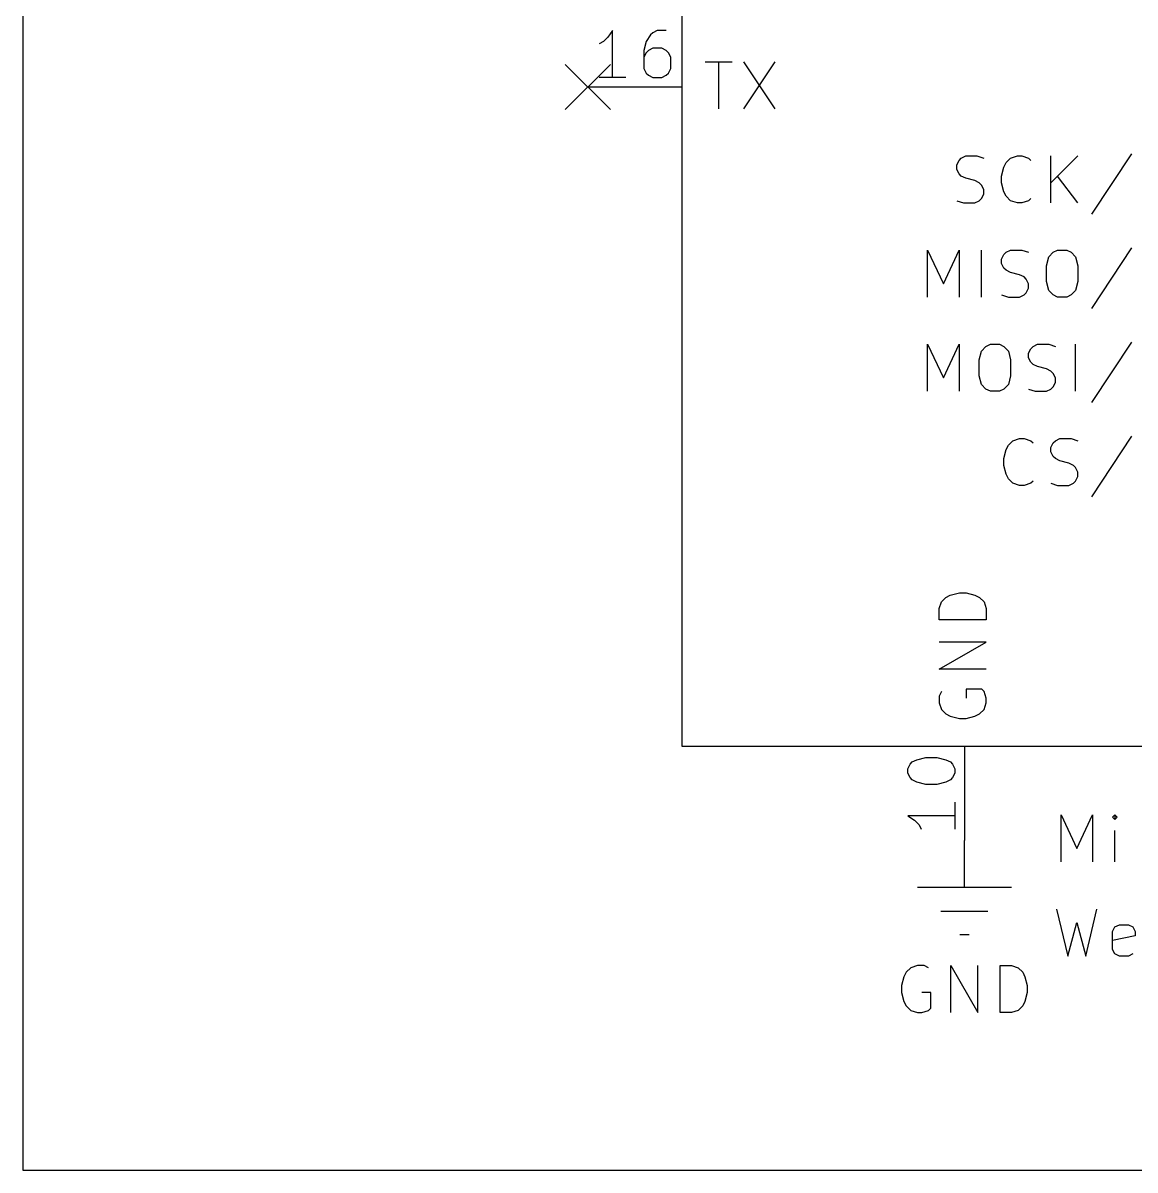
# Model space of a CAD drawing. Extents: x 0.4 to 11.3, y -7.9 to -0.4.
# Drawn here: x 3.8 to 4.981, y -5.8 to -4.582 of the extents above; entities that cross this region are included whole.
import ezdxf

# ---------------------------------------------------------------- set-up
doc = ezdxf.new("R2010")
doc.units = 0
doc.header["$MEASUREMENT"] = 0
for name, color, linetype in [('BLUE2', 5, 'CONTINUOUS'), ('BLUE3', 171, 'CONTINUOUS'), ('CYAN2', 4, 'CONTINUOUS'), ('LYELLOW', 51, 'CONTINUOUS'), ('RED2', 1, 'CONTINUOUS'), ('RED3', 11, 'CONTINUOUS')]:
    doc.layers.add(name, color=color, linetype=linetype)

msp = doc.modelspace()

# ---------------------------------------------------------------- linework, layer by layer
at = {"layer": 'BLUE2', "linetype": 'CONTINUOUS'}
for p, q in [((4.376, -4.626), (4.424, -4.674)), ((4.424, -4.626), (4.376, -4.674))]:
    msp.add_line(p, q, dxfattribs=at)
at = {"layer": 'BLUE3', "linetype": 'CONTINUOUS'}
for p, q in [((3.8, -3.45), (3.8, -5.8)), ((3.8, -5.8), (5.9, -5.8))]:
    msp.add_line(p, q, dxfattribs=at)
at = {"layer": 'CYAN2', "linetype": 'CONTINUOUS'}
for p, q in [((4.5248, -4.6231), (4.5533, -4.6231)), ((4.5248, -4.6231), (4.5533, -4.6231)), ((4.539, -4.6731), (4.539, -4.6231)), ((4.539, -4.6731), (4.539, -4.6231)), ((4.5652, -4.6231), (4.5986, -4.6731)), ((4.5986, -4.6231), (4.5652, -4.6731)), ((4.5652, -4.6231), (4.5986, -4.6731)), ((4.5986, -4.6231), (4.5652, -4.6731)), ((4.7943, -4.7279), (4.7967, -4.7255)), ((4.7943, -4.7279), (4.7967, -4.7255)), ((4.7967, -4.7255), (4.8014, -4.7231)), ((4.7967, -4.7255), (4.8014, -4.7231)), ((4.8014, -4.7231), (4.8133, -4.7231)), ((4.8014, -4.7231), (4.8133, -4.7231)), ((4.8133, -4.7231), (4.8205, -4.7255)), ((4.8133, -4.7231), (4.8205, -4.7255)), ((4.8443, -4.7303), (4.849, -4.7255)), ((4.8443, -4.7303), (4.849, -4.7255)), ((4.849, -4.7255), (4.8562, -4.7231)), ((4.849, -4.7255), (4.8562, -4.7231)), ((4.8562, -4.7231), (4.8609, -4.7231)), ((4.8562, -4.7231), (4.8609, -4.7231)), ((4.8609, -4.7231), (4.8681, -4.7255)), ((4.8609, -4.7231), (4.8681, -4.7255)), ((4.8681, -4.7255), (4.8705, -4.7279)), ((4.8681, -4.7255), (4.8705, -4.7279)), ((4.8919, -4.7731), (4.8919, -4.7231)), ((4.9205, -4.7231), (4.8919, -4.7517)), ((4.8919, -4.7731), (4.8919, -4.7231)), ((4.9205, -4.7231), (4.8919, -4.7517)), ((4.9776, -4.7208), (4.9348, -4.785)), ((4.9776, -4.7208), (4.9348, -4.785)), ((4.7919, -4.7327), (4.7943, -4.7279)), ((4.7919, -4.7327), (4.7943, -4.7279)), ((4.7919, -4.7374), (4.7919, -4.7327)), ((4.7919, -4.7374), (4.7919, -4.7327)), ((4.7943, -4.7422), (4.7919, -4.7374)), ((4.7943, -4.7422), (4.7919, -4.7374)), ((4.8395, -4.7446), (4.8419, -4.735)), ((4.8395, -4.7446), (4.8419, -4.735)), ((4.8419, -4.735), (4.8443, -4.7303)), ((4.8419, -4.735), (4.8443, -4.7303)), ((4.7967, -4.7446), (4.7943, -4.7422)), ((4.7967, -4.7446), (4.7943, -4.7422)), ((4.8014, -4.7469), (4.7967, -4.7446)), ((4.8014, -4.7469), (4.7967, -4.7446)), ((4.811, -4.7493), (4.8014, -4.7469)), ((4.811, -4.7493), (4.8014, -4.7469)), ((4.8157, -4.7517), (4.811, -4.7493)), ((4.8157, -4.7517), (4.811, -4.7493)), ((4.8395, -4.7517), (4.8395, -4.7446)), ((4.8395, -4.7517), (4.8395, -4.7446)), ((4.9205, -4.7731), (4.899, -4.7446)), ((4.9205, -4.7731), (4.899, -4.7446)), ((4.8181, -4.7541), (4.8157, -4.7517)), ((4.8181, -4.7541), (4.8157, -4.7517)), ((4.8205, -4.7588), (4.8181, -4.7541)), ((4.8205, -4.7588), (4.8181, -4.7541)), ((4.8205, -4.7636), (4.8205, -4.7588)), ((4.8205, -4.7636), (4.8205, -4.7588)), ((4.8419, -4.7612), (4.8395, -4.7517)), ((4.8419, -4.7612), (4.8395, -4.7517)), ((4.8443, -4.766), (4.8419, -4.7612)), ((4.8443, -4.766), (4.8419, -4.7612)), ((4.7919, -4.7708), (4.799, -4.7731)), ((4.7919, -4.7708), (4.799, -4.7731)), ((4.799, -4.7731), (4.811, -4.7731)), ((4.799, -4.7731), (4.811, -4.7731)), ((4.811, -4.7731), (4.8157, -4.7708)), ((4.811, -4.7731), (4.8157, -4.7708)), ((4.8157, -4.7708), (4.8181, -4.7684)), ((4.8157, -4.7708), (4.8181, -4.7684)), ((4.8181, -4.7684), (4.8205, -4.7636)), ((4.8181, -4.7684), (4.8205, -4.7636)), ((4.849, -4.7708), (4.8443, -4.766)), ((4.849, -4.7708), (4.8443, -4.766)), ((4.8562, -4.7731), (4.849, -4.7708)), ((4.8562, -4.7731), (4.849, -4.7708)), ((4.8609, -4.7731), (4.8562, -4.7731)), ((4.8609, -4.7731), (4.8562, -4.7731)), ((4.8681, -4.7708), (4.8609, -4.7731)), ((4.8681, -4.7708), (4.8609, -4.7731)), ((4.8705, -4.7684), (4.8681, -4.7708)), ((4.8705, -4.7684), (4.8681, -4.7708)), ((4.7609, -4.8731), (4.7609, -4.8231)), ((4.7609, -4.8231), (4.7776, -4.8588)), ((4.7609, -4.8731), (4.7609, -4.8231)), ((4.7609, -4.8231), (4.7776, -4.8588)), ((4.7776, -4.8588), (4.7943, -4.8231)), ((4.7776, -4.8588), (4.7943, -4.8231)), ((4.7943, -4.8231), (4.7943, -4.8731)), ((4.7943, -4.8231), (4.7943, -4.8731)), ((4.8181, -4.8731), (4.8181, -4.8231)), ((4.8181, -4.8731), (4.8181, -4.8231)), ((4.8443, -4.8255), (4.849, -4.8231)), ((4.8443, -4.8255), (4.849, -4.8231)), ((4.849, -4.8231), (4.8609, -4.8231)), ((4.849, -4.8231), (4.8609, -4.8231)), ((4.8609, -4.8231), (4.8681, -4.8255)), ((4.8609, -4.8231), (4.8681, -4.8255)), ((4.8943, -4.8255), (4.899, -4.8231)), ((4.8943, -4.8255), (4.899, -4.8231)), ((4.899, -4.8231), (4.9086, -4.8231)), ((4.899, -4.8231), (4.9086, -4.8231)), ((4.9086, -4.8231), (4.9133, -4.8255)), ((4.9086, -4.8231), (4.9133, -4.8255)), ((4.9776, -4.8208), (4.9348, -4.885)), ((4.9776, -4.8208), (4.9348, -4.885)), ((4.8395, -4.8327), (4.8419, -4.8279)), ((4.8395, -4.8327), (4.8419, -4.8279)), ((4.8395, -4.8374), (4.8395, -4.8327)), ((4.8395, -4.8374), (4.8395, -4.8327)), ((4.8419, -4.8279), (4.8443, -4.8255)), ((4.8419, -4.8279), (4.8443, -4.8255)), ((4.8871, -4.8398), (4.8895, -4.8303)), ((4.8871, -4.8398), (4.8895, -4.8303)), ((4.8895, -4.8303), (4.8943, -4.8255)), ((4.8895, -4.8303), (4.8943, -4.8255)), ((4.9133, -4.8255), (4.9181, -4.8303)), ((4.9133, -4.8255), (4.9181, -4.8303)), ((4.9181, -4.8303), (4.9205, -4.8398)), ((4.9181, -4.8303), (4.9205, -4.8398)), ((4.8419, -4.8422), (4.8395, -4.8374)), ((4.8419, -4.8422), (4.8395, -4.8374)), ((4.8443, -4.8446), (4.8419, -4.8422)), ((4.8443, -4.8446), (4.8419, -4.8422)), ((4.849, -4.8469), (4.8443, -4.8446)), ((4.849, -4.8469), (4.8443, -4.8446)), ((4.8586, -4.8493), (4.849, -4.8469)), ((4.8586, -4.8493), (4.849, -4.8469)), ((4.8871, -4.8565), (4.8871, -4.8398)), ((4.8871, -4.8565), (4.8871, -4.8398)), ((4.9205, -4.8398), (4.9205, -4.8565)), ((4.9205, -4.8398), (4.9205, -4.8565)), ((4.8633, -4.8517), (4.8586, -4.8493)), ((4.8633, -4.8517), (4.8586, -4.8493)), ((4.8657, -4.8541), (4.8633, -4.8517)), ((4.8657, -4.8541), (4.8633, -4.8517)), ((4.8681, -4.8588), (4.8657, -4.8541)), ((4.8681, -4.8588), (4.8657, -4.8541)), ((4.8681, -4.8636), (4.8681, -4.8588)), ((4.8681, -4.8636), (4.8681, -4.8588)), ((4.8895, -4.866), (4.8871, -4.8565)), ((4.8895, -4.866), (4.8871, -4.8565)), ((4.9205, -4.8565), (4.9181, -4.866)), ((4.9205, -4.8565), (4.9181, -4.866)), ((4.8395, -4.8708), (4.8467, -4.8731)), ((4.8395, -4.8708), (4.8467, -4.8731)), ((4.8586, -4.8731), (4.8633, -4.8708)), ((4.8586, -4.8731), (4.8633, -4.8708)), ((4.8633, -4.8708), (4.8657, -4.8684)), ((4.8633, -4.8708), (4.8657, -4.8684)), ((4.8657, -4.8684), (4.8681, -4.8636)), ((4.8657, -4.8684), (4.8681, -4.8636)), ((4.8943, -4.8708), (4.8895, -4.866)), ((4.8943, -4.8708), (4.8895, -4.866)), ((4.899, -4.8731), (4.8943, -4.8708)), ((4.899, -4.8731), (4.8943, -4.8708)), ((4.9133, -4.8708), (4.9086, -4.8731)), ((4.9133, -4.8708), (4.9086, -4.8731)), ((4.9181, -4.866), (4.9133, -4.8708)), ((4.9181, -4.866), (4.9133, -4.8708)), ((4.8467, -4.8731), (4.8586, -4.8731)), ((4.8467, -4.8731), (4.8586, -4.8731)), ((4.9086, -4.8731), (4.899, -4.8731)), ((4.9086, -4.8731), (4.899, -4.8731)), ((4.9776, -4.9208), (4.9348, -4.985)), ((4.9776, -4.9208), (4.9348, -4.985)), ((4.7609, -4.9731), (4.7609, -4.9231)), ((4.7609, -4.9231), (4.7776, -4.9588)), ((4.7609, -4.9731), (4.7609, -4.9231)), ((4.7609, -4.9231), (4.7776, -4.9588)), ((4.7776, -4.9588), (4.7943, -4.9231)), ((4.7776, -4.9588), (4.7943, -4.9231)), ((4.7943, -4.9231), (4.7943, -4.9731)), ((4.7943, -4.9231), (4.7943, -4.9731)), ((4.8157, -4.9398), (4.8181, -4.9303)), ((4.8157, -4.9398), (4.8181, -4.9303)), ((4.8181, -4.9303), (4.8229, -4.9255)), ((4.8181, -4.9303), (4.8229, -4.9255)), ((4.8229, -4.9255), (4.8276, -4.9231)), ((4.8229, -4.9255), (4.8276, -4.9231)), ((4.8276, -4.9231), (4.8371, -4.9231)), ((4.8276, -4.9231), (4.8371, -4.9231)), ((4.8371, -4.9231), (4.8419, -4.9255)), ((4.8371, -4.9231), (4.8419, -4.9255)), ((4.8419, -4.9255), (4.8467, -4.9303)), ((4.8419, -4.9255), (4.8467, -4.9303)), ((4.8467, -4.9303), (4.849, -4.9398)), ((4.8467, -4.9303), (4.849, -4.9398)), ((4.8681, -4.9327), (4.8705, -4.9279)), ((4.8681, -4.9327), (4.8705, -4.9279)), ((4.8681, -4.9374), (4.8681, -4.9327)), ((4.8681, -4.9374), (4.8681, -4.9327)), ((4.8705, -4.9279), (4.8729, -4.9255)), ((4.8705, -4.9279), (4.8729, -4.9255)), ((4.8729, -4.9255), (4.8776, -4.9231)), ((4.8729, -4.9255), (4.8776, -4.9231)), ((4.8776, -4.9231), (4.8895, -4.9231)), ((4.8776, -4.9231), (4.8895, -4.9231)), ((4.8895, -4.9231), (4.8967, -4.9255)), ((4.8895, -4.9231), (4.8967, -4.9255)), ((4.9181, -4.9731), (4.9181, -4.9231)), ((4.9181, -4.9731), (4.9181, -4.9231)), ((4.8157, -4.9565), (4.8157, -4.9398)), ((4.8157, -4.9565), (4.8157, -4.9398)), ((4.849, -4.9398), (4.849, -4.9565)), ((4.849, -4.9398), (4.849, -4.9565)), ((4.8705, -4.9422), (4.8681, -4.9374)), ((4.8705, -4.9422), (4.8681, -4.9374)), ((4.8729, -4.9446), (4.8705, -4.9422)), ((4.8729, -4.9446), (4.8705, -4.9422)), ((4.8776, -4.9469), (4.8729, -4.9446)), ((4.8776, -4.9469), (4.8729, -4.9446)), ((4.8181, -4.966), (4.8157, -4.9565)), ((4.8181, -4.966), (4.8157, -4.9565)), ((4.849, -4.9565), (4.8467, -4.966)), ((4.849, -4.9565), (4.8467, -4.966)), ((4.8871, -4.9493), (4.8776, -4.9469)), ((4.8871, -4.9493), (4.8776, -4.9469)), ((4.8919, -4.9517), (4.8871, -4.9493)), ((4.8919, -4.9517), (4.8871, -4.9493)), ((4.8943, -4.9541), (4.8919, -4.9517)), ((4.8943, -4.9541), (4.8919, -4.9517)), ((4.8967, -4.9588), (4.8943, -4.9541)), ((4.8967, -4.9588), (4.8943, -4.9541)), ((4.8229, -4.9708), (4.8181, -4.966)), ((4.8229, -4.9708), (4.8181, -4.966)), ((4.8467, -4.966), (4.8419, -4.9708)), ((4.8467, -4.966), (4.8419, -4.9708)), ((4.8919, -4.9708), (4.8943, -4.9684)), ((4.8919, -4.9708), (4.8943, -4.9684)), ((4.8943, -4.9684), (4.8967, -4.9636)), ((4.8943, -4.9684), (4.8967, -4.9636)), ((4.8967, -4.9636), (4.8967, -4.9588)), ((4.8967, -4.9636), (4.8967, -4.9588)), ((4.8276, -4.9731), (4.8229, -4.9708)), ((4.8276, -4.9731), (4.8229, -4.9708)), ((4.8371, -4.9731), (4.8276, -4.9731)), ((4.8371, -4.9731), (4.8276, -4.9731)), ((4.8419, -4.9708), (4.8371, -4.9731)), ((4.8419, -4.9708), (4.8371, -4.9731)), ((4.8681, -4.9708), (4.8752, -4.9731)), ((4.8681, -4.9708), (4.8752, -4.9731)), ((4.8752, -4.9731), (4.8871, -4.9731)), ((4.8752, -4.9731), (4.8871, -4.9731)), ((4.8871, -4.9731), (4.8919, -4.9708)), ((4.8871, -4.9731), (4.8919, -4.9708)), ((4.8443, -5.035), (4.8467, -5.0303)), ((4.8443, -5.035), (4.8467, -5.0303)), ((4.8467, -5.0303), (4.8514, -5.0255)), ((4.8467, -5.0303), (4.8514, -5.0255)), ((4.8514, -5.0255), (4.8586, -5.0231)), ((4.8514, -5.0255), (4.8586, -5.0231)), ((4.8586, -5.0231), (4.8633, -5.0231)), ((4.8586, -5.0231), (4.8633, -5.0231)), ((4.8633, -5.0231), (4.8705, -5.0255)), ((4.8633, -5.0231), (4.8705, -5.0255)), ((4.8705, -5.0255), (4.8729, -5.0279)), ((4.8705, -5.0255), (4.8729, -5.0279)), ((4.8919, -5.0327), (4.8943, -5.0279)), ((4.8919, -5.0327), (4.8943, -5.0279)), ((4.8943, -5.0279), (4.8967, -5.0255)), ((4.8943, -5.0279), (4.8967, -5.0255)), ((4.8967, -5.0255), (4.9014, -5.0231)), ((4.8967, -5.0255), (4.9014, -5.0231)), ((4.9014, -5.0231), (4.9133, -5.0231)), ((4.9014, -5.0231), (4.9133, -5.0231)), ((4.9133, -5.0231), (4.9205, -5.0255)), ((4.9133, -5.0231), (4.9205, -5.0255)), ((4.9776, -5.0208), (4.9348, -5.085)), ((4.9776, -5.0208), (4.9348, -5.085)), ((4.8419, -5.0446), (4.8443, -5.035)), ((4.8419, -5.0446), (4.8443, -5.035)), ((4.8919, -5.0374), (4.8919, -5.0327)), ((4.8919, -5.0374), (4.8919, -5.0327)), ((4.8943, -5.0422), (4.8919, -5.0374)), ((4.8943, -5.0422), (4.8919, -5.0374)), ((4.8967, -5.0446), (4.8943, -5.0422)), ((4.8967, -5.0446), (4.8943, -5.0422)), ((4.8419, -5.0517), (4.8419, -5.0446)), ((4.8419, -5.0517), (4.8419, -5.0446)), ((4.8443, -5.0612), (4.8419, -5.0517)), ((4.8443, -5.0612), (4.8419, -5.0517)), ((4.9014, -5.0469), (4.8967, -5.0446)), ((4.9014, -5.0469), (4.8967, -5.0446)), ((4.911, -5.0493), (4.9014, -5.0469)), ((4.911, -5.0493), (4.9014, -5.0469)), ((4.9157, -5.0517), (4.911, -5.0493)), ((4.9157, -5.0517), (4.911, -5.0493)), ((4.9181, -5.0541), (4.9157, -5.0517)), ((4.9181, -5.0541), (4.9157, -5.0517)), ((4.9205, -5.0588), (4.9181, -5.0541)), ((4.9205, -5.0588), (4.9181, -5.0541)), ((4.8467, -5.066), (4.8443, -5.0612)), ((4.8467, -5.066), (4.8443, -5.0612)), ((4.8514, -5.0708), (4.8467, -5.066)), ((4.8514, -5.0708), (4.8467, -5.066)), ((4.9181, -5.0684), (4.9205, -5.0636)), ((4.9181, -5.0684), (4.9205, -5.0636)), ((4.9205, -5.0636), (4.9205, -5.0588)), ((4.9205, -5.0636), (4.9205, -5.0588)), ((4.8586, -5.0731), (4.8514, -5.0708)), ((4.8586, -5.0731), (4.8514, -5.0708)), ((4.8633, -5.0731), (4.8586, -5.0731)), ((4.8633, -5.0731), (4.8586, -5.0731)), ((4.8705, -5.0708), (4.8633, -5.0731)), ((4.8705, -5.0708), (4.8633, -5.0731)), ((4.8729, -5.0684), (4.8705, -5.0708)), ((4.8729, -5.0684), (4.8705, -5.0708)), ((4.8919, -5.0708), (4.899, -5.0731)), ((4.8919, -5.0708), (4.899, -5.0731)), ((4.899, -5.0731), (4.911, -5.0731)), ((4.899, -5.0731), (4.911, -5.0731)), ((4.911, -5.0731), (4.9157, -5.0708)), ((4.911, -5.0731), (4.9157, -5.0708)), ((4.9157, -5.0708), (4.9181, -5.0684)), ((4.9157, -5.0708), (4.9181, -5.0684)), ((4.785, -5.1895), (4.7946, -5.1871)), ((4.785, -5.1895), (4.7946, -5.1871)), ((4.7946, -5.1871), (4.8017, -5.1871)), ((4.7946, -5.1871), (4.8017, -5.1871)), ((4.8017, -5.1871), (4.8112, -5.1895)), ((4.8017, -5.1871), (4.8112, -5.1895)), ((4.7731, -5.2038), (4.7755, -5.1967)), ((4.7731, -5.2038), (4.7755, -5.1967)), ((4.7755, -5.1967), (4.7803, -5.1919)), ((4.7755, -5.1967), (4.7803, -5.1919)), ((4.7803, -5.1919), (4.785, -5.1895)), ((4.7803, -5.1919), (4.785, -5.1895)), ((4.8112, -5.1895), (4.816, -5.1919)), ((4.8112, -5.1895), (4.816, -5.1919)), ((4.816, -5.1919), (4.8208, -5.1967)), ((4.816, -5.1919), (4.8208, -5.1967)), ((4.8208, -5.1967), (4.8231, -5.2038)), ((4.8208, -5.1967), (4.8231, -5.2038)), ((4.7731, -5.2157), (4.7731, -5.2038)), ((4.7731, -5.2157), (4.7731, -5.2038)), ((4.8231, -5.2038), (4.8231, -5.2157)), ((4.8231, -5.2038), (4.8231, -5.2157)), ((4.8231, -5.2157), (4.7731, -5.2157)), ((4.8231, -5.2157), (4.7731, -5.2157)), ((4.7731, -5.2681), (4.8231, -5.2395)), ((4.8231, -5.2395), (4.7731, -5.2395)), ((4.7731, -5.2681), (4.8231, -5.2395)), ((4.8231, -5.2395), (4.7731, -5.2395)), ((4.8231, -5.2681), (4.7731, -5.2681)), ((4.8231, -5.2681), (4.7731, -5.2681)), ((4.7755, -5.2919), (4.7731, -5.2967)), ((4.7755, -5.2919), (4.7731, -5.2967)), ((4.7731, -5.2967), (4.7731, -5.3038)), ((4.7731, -5.2967), (4.7731, -5.3038)), ((4.8184, -5.2895), (4.8017, -5.2895)), ((4.8017, -5.2895), (4.8017, -5.299)), ((4.8184, -5.2895), (4.8017, -5.2895)), ((4.8017, -5.2895), (4.8017, -5.299)), ((4.8208, -5.2919), (4.8184, -5.2895)), ((4.8208, -5.2919), (4.8184, -5.2895)), ((4.8231, -5.299), (4.8208, -5.2919)), ((4.8231, -5.299), (4.8208, -5.2919)), ((4.7731, -5.3038), (4.7755, -5.3109)), ((4.7731, -5.3038), (4.7755, -5.3109)), ((4.8208, -5.3109), (4.8231, -5.3038)), ((4.8208, -5.3109), (4.8231, -5.3038)), ((4.8231, -5.3038), (4.8231, -5.299)), ((4.8231, -5.3038), (4.8231, -5.299)), ((4.7755, -5.3109), (4.7803, -5.3157)), ((4.7755, -5.3109), (4.7803, -5.3157)), ((4.7803, -5.3157), (4.785, -5.3181)), ((4.7803, -5.3157), (4.785, -5.3181)), ((4.785, -5.3181), (4.7946, -5.3205)), ((4.785, -5.3181), (4.7946, -5.3205)), ((4.7946, -5.3205), (4.8017, -5.3205)), ((4.7946, -5.3205), (4.8017, -5.3205)), ((4.8017, -5.3205), (4.8112, -5.3181)), ((4.8017, -5.3205), (4.8112, -5.3181)), ((4.8112, -5.3181), (4.816, -5.3157)), ((4.8112, -5.3181), (4.816, -5.3157)), ((4.816, -5.3157), (4.8208, -5.3109)), ((4.816, -5.3157), (4.8208, -5.3109)), ((4.9027, -5.4728), (4.9027, -5.4228)), ((4.9027, -5.4228), (4.9193, -5.4585)), ((4.9027, -5.4728), (4.9027, -5.4228)), ((4.9027, -5.4228), (4.9193, -5.4585)), ((4.9193, -5.4585), (4.936, -5.4228)), ((4.9193, -5.4585), (4.936, -5.4228)), ((4.936, -5.4228), (4.936, -5.4728)), ((4.936, -5.4228), (4.936, -5.4728)), ((4.9598, -5.4228), (4.9574, -5.4252)), ((4.9598, -5.4228), (4.9574, -5.4252)), ((4.9574, -5.4252), (4.9598, -5.4276)), ((4.9574, -5.4252), (4.9598, -5.4276)), ((4.9622, -5.4252), (4.9598, -5.4228)), ((4.9598, -5.4228), (4.9598, -5.4276)), ((4.9622, -5.4252), (4.9598, -5.4228)), ((4.9598, -5.4228), (4.9598, -5.4276)), ((4.9598, -5.4276), (4.9622, -5.4252)), ((4.9598, -5.4276), (4.9622, -5.4252)), ((4.9598, -5.4728), (4.9598, -5.4395)), ((4.9598, -5.4728), (4.9598, -5.4395)), ((4.8979, -5.5228), (4.9098, -5.5728)), ((4.8979, -5.5228), (4.9098, -5.5728)), ((4.9289, -5.5728), (4.9408, -5.5228)), ((4.9289, -5.5728), (4.9408, -5.5228)), ((4.9098, -5.5728), (4.9193, -5.5371)), ((4.9098, -5.5728), (4.9193, -5.5371)), ((4.9193, -5.5371), (4.9289, -5.5728)), ((4.9193, -5.5371), (4.9289, -5.5728)), ((4.9574, -5.5466), (4.9598, -5.5419)), ((4.9574, -5.5466), (4.9598, -5.5419)), ((4.9598, -5.5419), (4.9646, -5.5395)), ((4.9598, -5.5419), (4.9646, -5.5395)), ((4.9646, -5.5395), (4.9741, -5.5395)), ((4.9646, -5.5395), (4.9741, -5.5395)), ((4.9741, -5.5395), (4.9789, -5.5419)), ((4.9741, -5.5395), (4.9789, -5.5419)), ((4.9789, -5.5419), (4.9812, -5.5466)), ((4.9789, -5.5419), (4.9812, -5.5466)), ((4.9574, -5.5657), (4.9574, -5.5466)), ((4.9574, -5.5657), (4.9574, -5.5466)), ((4.9812, -5.5514), (4.9574, -5.5561)), ((4.9812, -5.5514), (4.9574, -5.5561)), ((4.9812, -5.5466), (4.9812, -5.5514)), ((4.9812, -5.5466), (4.9812, -5.5514)), ((4.9598, -5.5704), (4.9574, -5.5657)), ((4.9598, -5.5704), (4.9574, -5.5657)), ((4.9646, -5.5728), (4.9598, -5.5704)), ((4.9646, -5.5728), (4.9598, -5.5704)), ((4.9741, -5.5728), (4.9646, -5.5728)), ((4.9741, -5.5728), (4.9646, -5.5728)), ((4.9789, -5.5704), (4.9741, -5.5728)), ((4.9789, -5.5704), (4.9741, -5.5728)), ((4.7381, -5.5899), (4.7357, -5.5947)), ((4.7381, -5.5899), (4.7357, -5.5947)), ((4.7429, -5.5852), (4.7381, -5.5899)), ((4.7429, -5.5852), (4.7381, -5.5899)), ((4.75, -5.5828), (4.7429, -5.5852)), ((4.75, -5.5828), (4.7429, -5.5852)), ((4.7571, -5.5828), (4.75, -5.5828)), ((4.7571, -5.5828), (4.75, -5.5828)), ((4.7619, -5.5852), (4.7571, -5.5828)), ((4.7619, -5.5852), (4.7571, -5.5828)), ((4.7857, -5.6328), (4.7857, -5.5828)), ((4.7857, -5.5828), (4.8143, -5.6328)), ((4.7857, -5.6328), (4.7857, -5.5828)), ((4.7857, -5.5828), (4.8143, -5.6328)), ((4.8143, -5.6328), (4.8143, -5.5828)), ((4.8143, -5.6328), (4.8143, -5.5828)), ((4.8381, -5.6328), (4.8381, -5.5828)), ((4.8381, -5.5828), (4.85, -5.5828)), ((4.8381, -5.6328), (4.8381, -5.5828)), ((4.8381, -5.5828), (4.85, -5.5828)), ((4.85, -5.5828), (4.8571, -5.5852)), ((4.85, -5.5828), (4.8571, -5.5852)), ((4.8571, -5.5852), (4.8619, -5.5899)), ((4.8571, -5.5852), (4.8619, -5.5899)), ((4.8619, -5.5899), (4.8643, -5.5947)), ((4.8619, -5.5899), (4.8643, -5.5947)), ((4.7357, -5.5947), (4.7333, -5.6042)), ((4.7357, -5.5947), (4.7333, -5.6042)), ((4.8643, -5.5947), (4.8667, -5.6042)), ((4.8643, -5.5947), (4.8667, -5.6042)), ((4.7333, -5.6042), (4.7333, -5.6114)), ((4.7333, -5.6042), (4.7333, -5.6114)), ((4.7333, -5.6114), (4.7357, -5.6209)), ((4.7333, -5.6114), (4.7357, -5.6209)), ((4.7643, -5.6114), (4.7548, -5.6114)), ((4.7643, -5.6114), (4.7548, -5.6114)), ((4.7643, -5.628), (4.7643, -5.6114)), ((4.7643, -5.628), (4.7643, -5.6114)), ((4.8667, -5.6114), (4.8643, -5.6209)), ((4.8667, -5.6114), (4.8643, -5.6209)), ((4.8667, -5.6042), (4.8667, -5.6114)), ((4.8667, -5.6042), (4.8667, -5.6114)), ((4.7357, -5.6209), (4.7381, -5.6257)), ((4.7357, -5.6209), (4.7381, -5.6257)), ((4.7381, -5.6257), (4.7429, -5.6304)), ((4.7381, -5.6257), (4.7429, -5.6304)), ((4.8619, -5.6257), (4.8571, -5.6304)), ((4.8619, -5.6257), (4.8571, -5.6304)), ((4.8643, -5.6209), (4.8619, -5.6257)), ((4.8643, -5.6209), (4.8619, -5.6257)), ((4.7429, -5.6304), (4.75, -5.6328)), ((4.7429, -5.6304), (4.75, -5.6328)), ((4.75, -5.6328), (4.7548, -5.6328)), ((4.75, -5.6328), (4.7548, -5.6328)), ((4.7548, -5.6328), (4.7619, -5.6304)), ((4.7548, -5.6328), (4.7619, -5.6304)), ((4.7619, -5.6304), (4.7643, -5.628)), ((4.7619, -5.6304), (4.7643, -5.628)), ((4.85, -5.6328), (4.8381, -5.6328)), ((4.85, -5.6328), (4.8381, -5.6328)), ((4.8571, -5.6304), (4.85, -5.6328)), ((4.8571, -5.6304), (4.85, -5.6328))]:
    msp.add_line(p, q, dxfattribs=at)
at = {"layer": 'LYELLOW', "linetype": 'CONTINUOUS'}
for p, q in [((4.5, -3.95), (4.5, -5.35)), ((4.5, -5.35), (5.1, -5.35))]:
    msp.add_line(p, q, dxfattribs=at)
at = {"layer": 'RED2', "linetype": 'CONTINUOUS'}
for p, q in [((4.5, -3.95), (4.5, -5.35)), ((4.5, -4.65), (4.4, -4.65)), ((4.5, -4.65), (4.4, -4.65)), ((4.5, -5.35), (5.1, -5.35)), ((4.8, -5.35), (4.8, -5.45)), ((4.8, -5.35), (4.8, -5.45)), ((4.8, -5.5), (4.8, -5.45)), ((4.85, -5.5), (4.75, -5.5)), ((4.775, -5.525), (4.825, -5.525)), ((4.795, -5.55), (4.805, -5.55))]:
    msp.add_line(p, q, dxfattribs=at)
at = {"layer": 'RED3', "linetype": 'CONTINUOUS'}
for p, q in [((4.4262, -4.5899), (4.4214, -4.597)), ((4.4262, -4.5899), (4.4214, -4.597)), ((4.4262, -4.6399), (4.4262, -4.5899)), ((4.4262, -4.6399), (4.4262, -4.5899)), ((4.4738, -4.5899), (4.469, -4.5923)), ((4.4738, -4.5899), (4.469, -4.5923)), ((4.4833, -4.5899), (4.4738, -4.5899)), ((4.4833, -4.5899), (4.4738, -4.5899)), ((4.4167, -4.6018), (4.4119, -4.6042)), ((4.4167, -4.6018), (4.4119, -4.6042)), ((4.4214, -4.597), (4.4167, -4.6018)), ((4.4214, -4.597), (4.4167, -4.6018)), ((4.4619, -4.6018), (4.4595, -4.6113)), ((4.4619, -4.6018), (4.4595, -4.6113)), ((4.4667, -4.5946), (4.4619, -4.6018)), ((4.4667, -4.5946), (4.4619, -4.6018)), ((4.469, -4.5923), (4.4667, -4.5946)), ((4.469, -4.5923), (4.4667, -4.5946)), ((4.4595, -4.6113), (4.4595, -4.6304)), ((4.4595, -4.6113), (4.4595, -4.6304)), ((4.4619, -4.6137), (4.4595, -4.6184)), ((4.4619, -4.6137), (4.4595, -4.6184)), ((4.4643, -4.6113), (4.4619, -4.6137)), ((4.4643, -4.6113), (4.4619, -4.6137)), ((4.469, -4.6089), (4.4643, -4.6113)), ((4.469, -4.6089), (4.4643, -4.6113)), ((4.4786, -4.6089), (4.469, -4.6089)), ((4.4786, -4.6089), (4.469, -4.6089)), ((4.4833, -4.6113), (4.4786, -4.6089)), ((4.4833, -4.6113), (4.4786, -4.6089)), ((4.4857, -4.6137), (4.4833, -4.6113)), ((4.4857, -4.6137), (4.4833, -4.6113)), ((4.4881, -4.6184), (4.4857, -4.6137)), ((4.4881, -4.6184), (4.4857, -4.6137)), ((4.4881, -4.6304), (4.4881, -4.6184)), ((4.4881, -4.6304), (4.4881, -4.6184)), ((4.4405, -4.6399), (4.4119, -4.6399)), ((4.4405, -4.6399), (4.4119, -4.6399)), ((4.4595, -4.6304), (4.4619, -4.6351)), ((4.4595, -4.6304), (4.4619, -4.6351)), ((4.4619, -4.6351), (4.4643, -4.6375)), ((4.4619, -4.6351), (4.4643, -4.6375)), ((4.4643, -4.6375), (4.469, -4.6399)), ((4.4643, -4.6375), (4.469, -4.6399)), ((4.469, -4.6399), (4.4786, -4.6399)), ((4.469, -4.6399), (4.4786, -4.6399)), ((4.4786, -4.6399), (4.4833, -4.6375)), ((4.4786, -4.6399), (4.4833, -4.6375)), ((4.4833, -4.6375), (4.4857, -4.6351)), ((4.4833, -4.6375), (4.4857, -4.6351)), ((4.4857, -4.6351), (4.4881, -4.6304)), ((4.4857, -4.6351), (4.4881, -4.6304)), ((4.7399, -5.3738), (4.7423, -5.369)), ((4.7399, -5.3738), (4.7423, -5.369)), ((4.7423, -5.369), (4.7446, -5.3667)), ((4.7423, -5.369), (4.7446, -5.3667)), ((4.7446, -5.3667), (4.7494, -5.3643)), ((4.7446, -5.3667), (4.7494, -5.3643)), ((4.7494, -5.3643), (4.7589, -5.3619)), ((4.7494, -5.3643), (4.7589, -5.3619)), ((4.7589, -5.3619), (4.7708, -5.3619)), ((4.7589, -5.3619), (4.7708, -5.3619)), ((4.7708, -5.3619), (4.7804, -5.3643)), ((4.7708, -5.3619), (4.7804, -5.3643)), ((4.7804, -5.3643), (4.7851, -5.3667)), ((4.7804, -5.3643), (4.7851, -5.3667)), ((4.7851, -5.3667), (4.7875, -5.369)), ((4.7851, -5.3667), (4.7875, -5.369)), ((4.7875, -5.369), (4.7899, -5.3738)), ((4.7875, -5.369), (4.7899, -5.3738)), ((4.7399, -5.3786), (4.7399, -5.3738)), ((4.7399, -5.3786), (4.7399, -5.3738)), ((4.7423, -5.3833), (4.7399, -5.3786)), ((4.7423, -5.3833), (4.7399, -5.3786)), ((4.7446, -5.3857), (4.7423, -5.3833)), ((4.7446, -5.3857), (4.7423, -5.3833)), ((4.7875, -5.3833), (4.7851, -5.3857)), ((4.7875, -5.3833), (4.7851, -5.3857)), ((4.7899, -5.3786), (4.7875, -5.3833)), ((4.7899, -5.3786), (4.7875, -5.3833)), ((4.7899, -5.3738), (4.7899, -5.3786)), ((4.7899, -5.3738), (4.7899, -5.3786)), ((4.7494, -5.3881), (4.7446, -5.3857)), ((4.7494, -5.3881), (4.7446, -5.3857)), ((4.7589, -5.3905), (4.7494, -5.3881)), ((4.7589, -5.3905), (4.7494, -5.3881)), ((4.7708, -5.3905), (4.7589, -5.3905)), ((4.7708, -5.3905), (4.7589, -5.3905)), ((4.7804, -5.3881), (4.7708, -5.3905)), ((4.7804, -5.3881), (4.7708, -5.3905)), ((4.7851, -5.3857), (4.7804, -5.3881)), ((4.7851, -5.3857), (4.7804, -5.3881)), ((4.7899, -5.4095), (4.7899, -5.4381)), ((4.7899, -5.4095), (4.7899, -5.4381)), ((4.7899, -5.4238), (4.7399, -5.4238)), ((4.7399, -5.4238), (4.747, -5.4286)), ((4.7899, -5.4238), (4.7399, -5.4238)), ((4.7399, -5.4238), (4.747, -5.4286)), ((4.747, -5.4286), (4.7518, -5.4333)), ((4.747, -5.4286), (4.7518, -5.4333)), ((4.7518, -5.4333), (4.7542, -5.4381)), ((4.7518, -5.4333), (4.7542, -5.4381))]:
    msp.add_line(p, q, dxfattribs=at)

doc.saveas('drawing.dxf')
